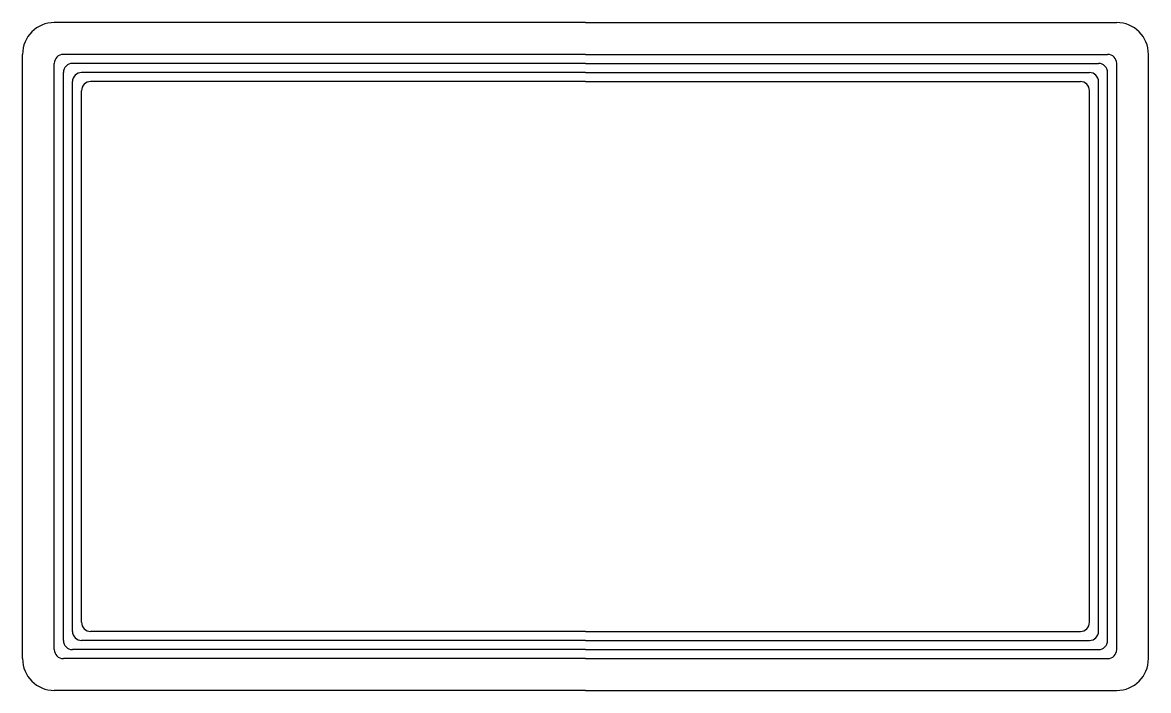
# Model space of a CAD drawing. Extents: x -1020.69 to -1018.21, y 430 to 431.47.
import ezdxf

# ---------------------------------------------------------------- set-up
doc = ezdxf.new("R2010")
doc.units = 0
doc.header["$LTSCALE"] = 10
doc.header["$MEASUREMENT"] = 0
doc.layers.add('Piscinas_Fibratec', color=4, linetype='CONTINUOUS')

msp = doc.modelspace()

# ---------------------------------------------------------------- linework, layer by layer
at = {"layer": 'Piscinas_Fibratec'}
for p, q in [((-1019.4461, 431.4737), (-1020.6161, 431.4737)), ((-1019.4461, 431.4737), (-1018.2761, 431.4737)), ((-1020.6861, 430.0737), (-1020.6861, 431.4037)), ((-1018.2061, 430.0737), (-1018.2061, 431.4037)), ((-1019.4461, 430.0037), (-1020.6161, 430.0037)), ((-1019.4461, 430.0037), (-1018.2761, 430.0037))]:
    msp.add_line(p, q, dxfattribs=at)
at = {"layer": 'Piscinas_Fibratec', "color": 2}
for p, q in [((-1019.4461, 431.4037), (-1020.5961, 431.4037)), ((-1019.4461, 431.4037), (-1018.2961, 431.4037)), ((-1020.6161, 430.0937), (-1020.6161, 431.3837)), ((-1019.4461, 431.3837), (-1020.5761, 431.3837)), ((-1019.4461, 431.3837), (-1018.3161, 431.3837)), ((-1018.2761, 430.0937), (-1018.2761, 431.3837)), ((-1020.5961, 430.1137), (-1020.5961, 431.3637)), ((-1018.2961, 430.1137), (-1018.2961, 431.3637)), ((-1019.4461, 430.0937), (-1020.5761, 430.0937)), ((-1019.4461, 430.0937), (-1018.3161, 430.0937)), ((-1019.4461, 430.0737), (-1020.5961, 430.0737)), ((-1019.4461, 430.0737), (-1018.2961, 430.0737))]:
    msp.add_line(p, q, dxfattribs=at)
at = {"layer": 'Piscinas_Fibratec', "color": 1}
for p, q in [((-1019.4461, 431.3637), (-1020.5561, 431.3637)), ((-1019.4461, 431.3637), (-1018.3361, 431.3637)), ((-1020.5761, 430.1337), (-1020.5761, 431.3437)), ((-1020.5561, 430.1537), (-1020.5561, 431.3237)), ((-1019.4461, 431.3437), (-1020.5361, 431.3437)), ((-1019.4461, 431.3437), (-1018.3561, 431.3437)), ((-1018.3361, 430.1537), (-1018.3361, 431.3237)), ((-1018.3161, 430.1337), (-1018.3161, 431.3437)), ((-1019.4461, 430.1337), (-1020.5361, 430.1337)), ((-1019.4461, 430.1337), (-1018.3561, 430.1337)), ((-1019.4461, 430.1137), (-1020.5561, 430.1137)), ((-1019.4461, 430.1137), (-1018.3361, 430.1137))]:
    msp.add_line(p, q, dxfattribs=at)
at = {"layer": 'Piscinas_Fibratec'}
for centre, start, end in [((-1020.6161, 431.4037), 90, 180), ((-1018.2761, 431.4037), 0, 90), ((-1020.6161, 430.0737), 180, 270), ((-1018.2761, 430.0737), 270, 0)]:
    msp.add_arc(centre, 0.07, start, end, dxfattribs=at)
at = {"layer": 'Piscinas_Fibratec', "color": 2}
for centre, start, end in [((-1020.5961, 431.3837), 90, 180), ((-1018.2961, 431.3837), 0, 90), ((-1020.5761, 431.3637), 90, 180), ((-1018.3161, 431.3637), 0, 90), ((-1020.5761, 430.1137), 180, 270), ((-1018.3161, 430.1137), 270, 0), ((-1020.5961, 430.0937), 180, 270), ((-1018.2961, 430.0937), 270, 0)]:
    msp.add_arc(centre, 0.02, start, end, dxfattribs=at)
at = {"layer": 'Piscinas_Fibratec', "color": 1}
for centre, start, end in [((-1020.5561, 431.3437), 90, 180), ((-1018.3361, 431.3437), 0, 90), ((-1020.5361, 431.3237), 90, 180), ((-1018.3561, 431.3237), 0, 90), ((-1020.5561, 430.1337), 180, 270), ((-1020.5361, 430.1537), 180, 270), ((-1018.3561, 430.1537), 270, 0), ((-1018.3361, 430.1337), 270, 0)]:
    msp.add_arc(centre, 0.02, start, end, dxfattribs=at)

doc.saveas('drawing.dxf')
